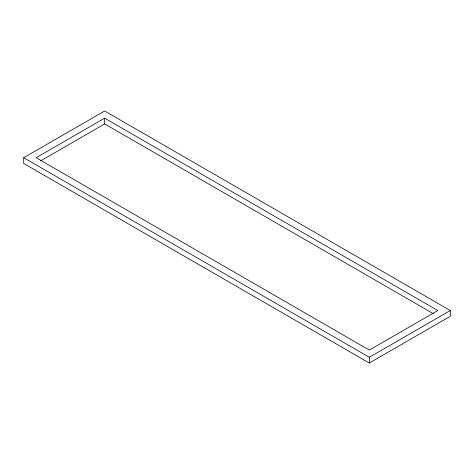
<?xml version="1.0" encoding="UTF-8"?>
<svg xmlns="http://www.w3.org/2000/svg" width="474" height="474" viewBox="0 0 474 474"><rect width="100%" height="100%" fill="white"/><g stroke="black" fill="none" stroke-linecap="round" stroke-linejoin="round"><path stroke-width="0.71" d="M23.7 157.718L104.659 110.975L450.3 310.529L450.3 316.282L369.341 363.025L23.7 163.471L23.7 157.718L369.341 357.272L450.3 310.529M104.659 118.168L36.154 157.718L369.341 350.079L437.846 310.529L104.659 118.168L104.659 123.921L433.36 313.693M40.64 160.882L104.659 123.921M369.341 357.272L369.341 363.025"/></g></svg>
